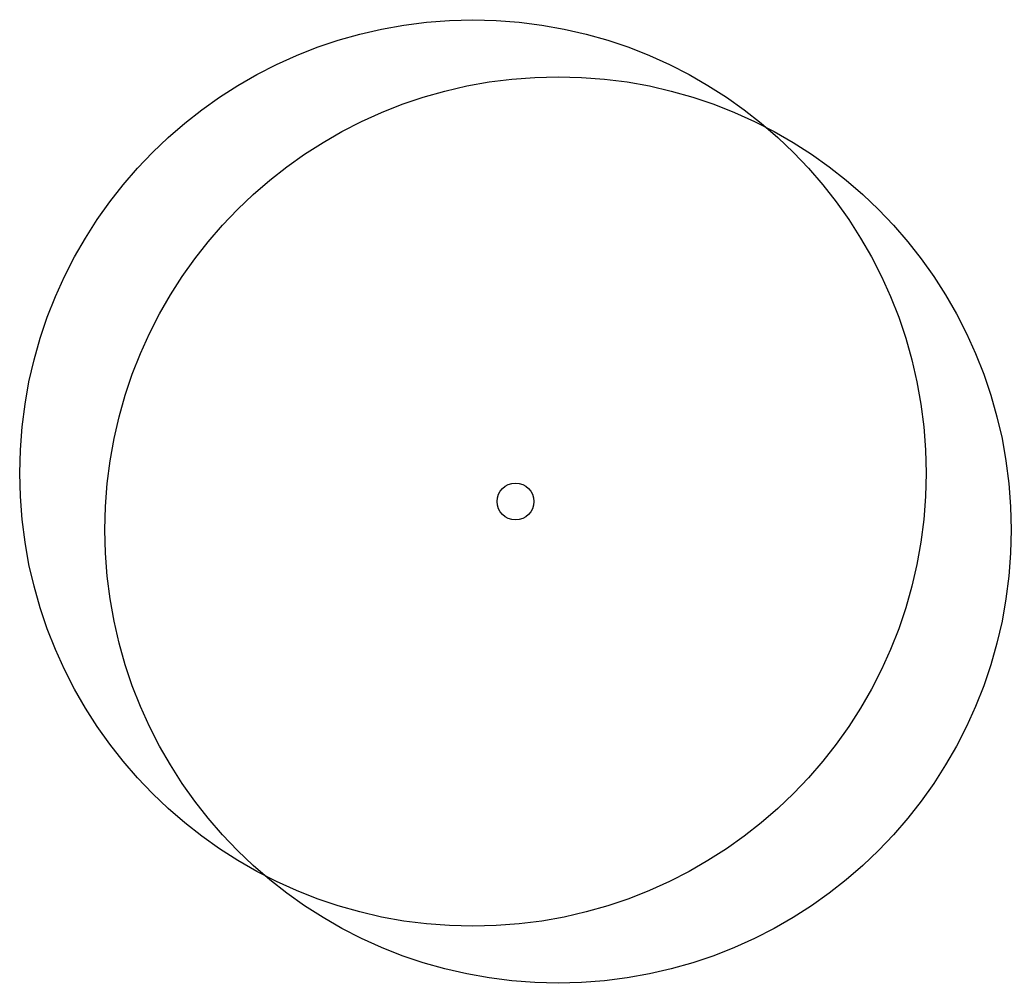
# Model space of a CAD drawing. Extents: x -6.4 to 6.4, y -6.2 to 6.2.
import ezdxf

# ---------------------------------------------------------------- set-up
doc = ezdxf.new("R2010")
doc.units = 0
doc.layers.get('0').update_dxf_attribs({"linetype": 'CONTINUOUS'})

msp = doc.modelspace()

# ---------------------------------------------------------------- linework, layer by layer
at = {"color": 0}
for centre, radius in [((-0.548, 0.367), 5.841), ((0.548, -0.367), 5.841), ((0, 0), 0.238)]:
    msp.add_circle(centre, radius, dxfattribs=at)

doc.saveas('drawing.dxf')
